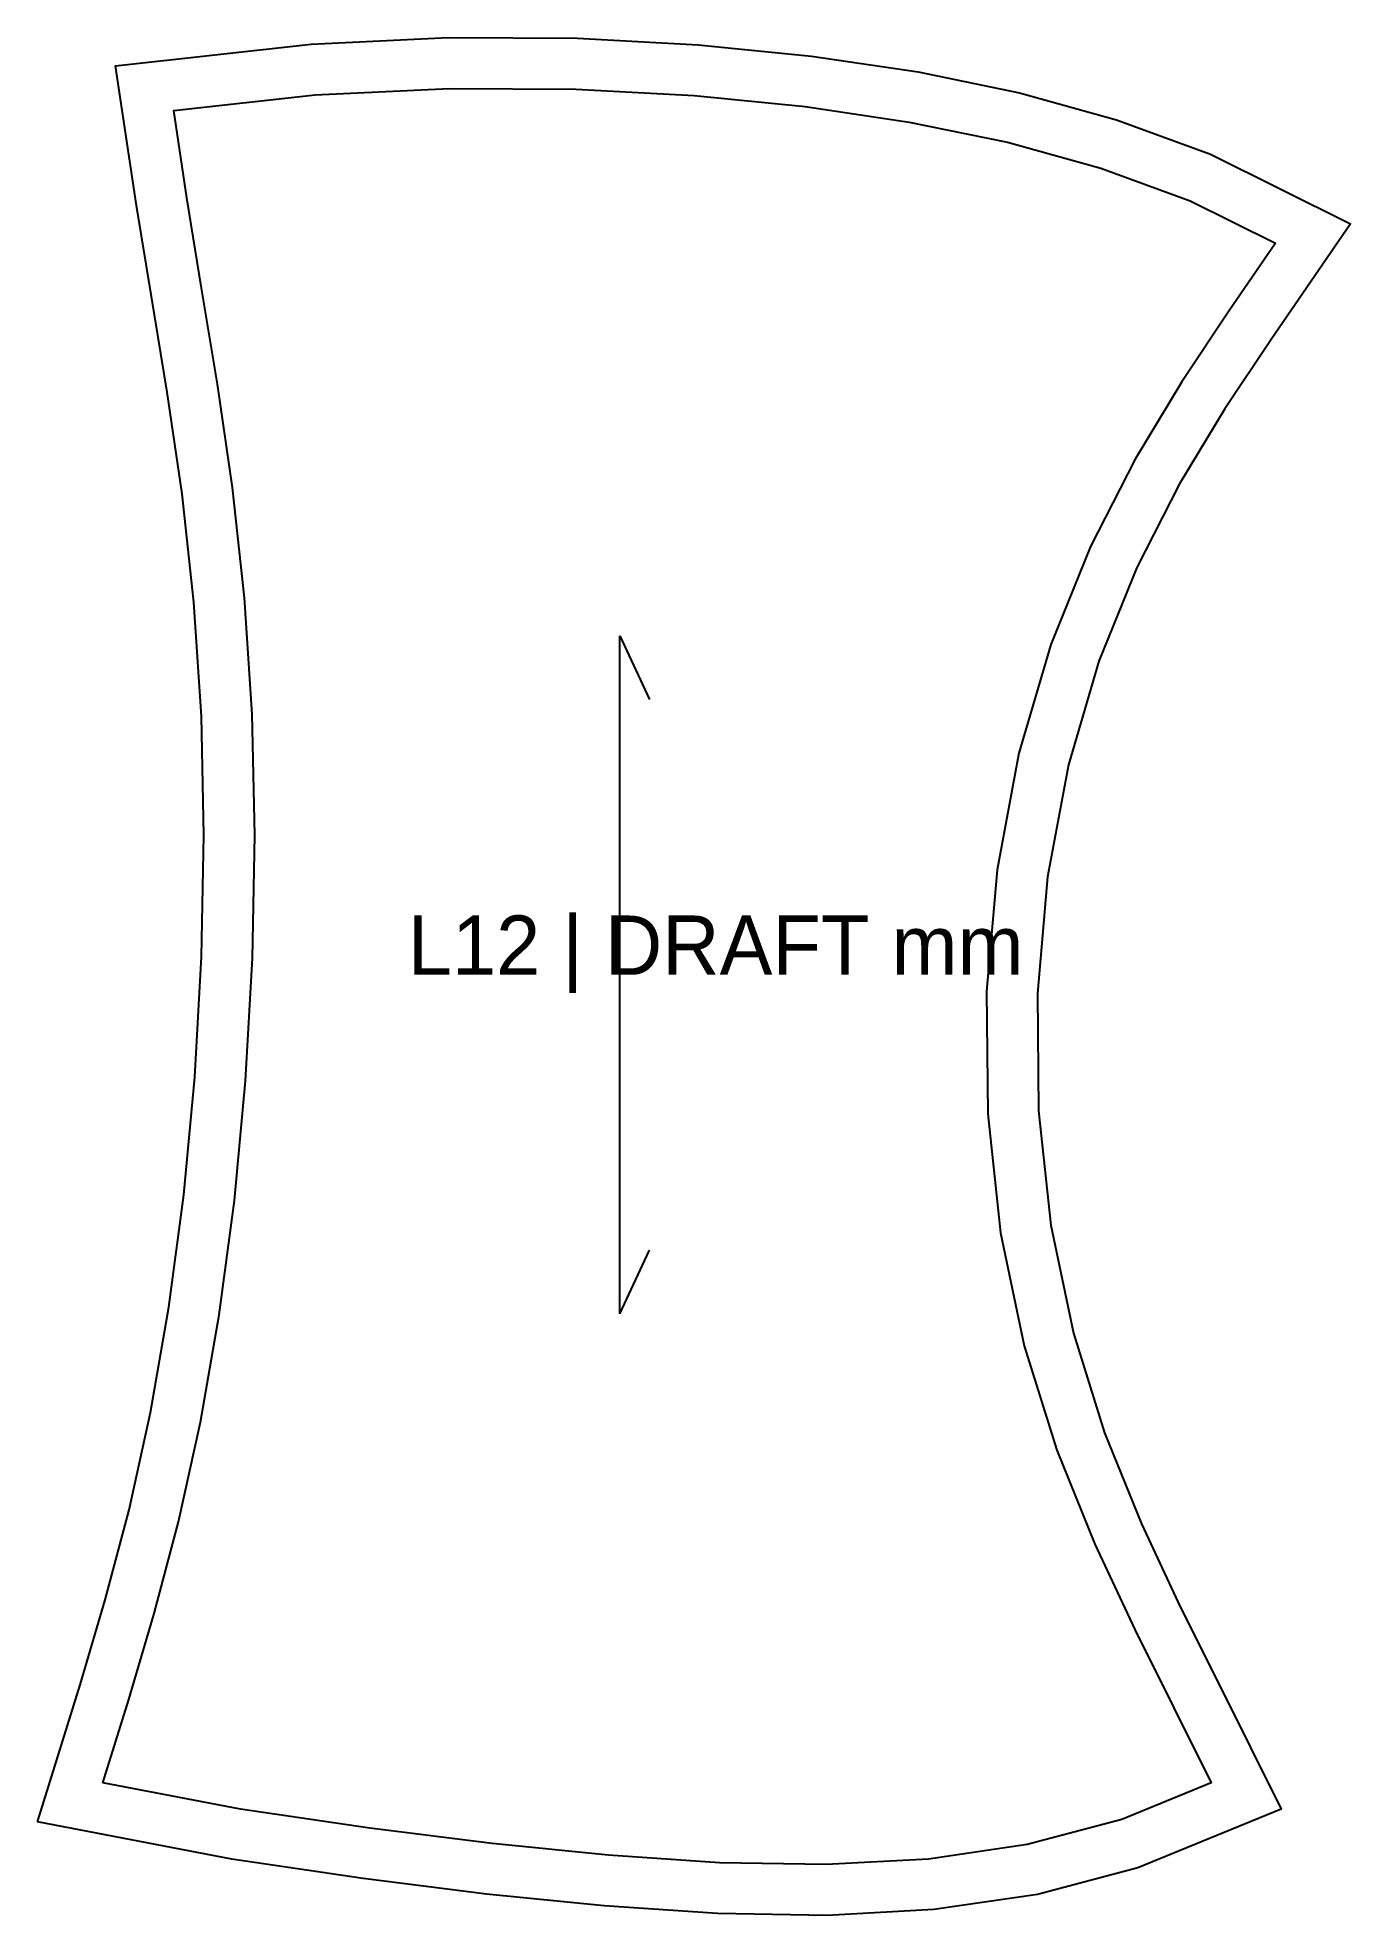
# Model space of a CAD drawing. Header units: millimetres. Extents: x -15 to 294, y -12 to 431.
import ezdxf

# ---------------------------------------------------------------- set-up
doc = ezdxf.new("R2010")
doc.units = ezdxf.units.MM
for name, color, linetype in [('CUT', 7, 'Continuous'), ('GRAIN', 1, 'Continuous'), ('LABEL', 7, 'Continuous'), ('SEW', 3, 'Continuous')]:
    doc.layers.add(name, color=color, linetype=linetype)

msp = doc.modelspace()

# ---------------------------------------------------------------- linework, layer by layer
at = {"layer": 'CUT'}
msp.add_lwpolyline([(-15.43, 10.05), (-5.39, 42.43), (0.56, 62.46), (6.15, 83.72), (11.21, 106.69), (15.58, 131.5), (19.1, 158), (21.69, 185.79), (23.28, 214.29), (23.82, 242.87), (23.23, 270.89), (21.48, 297.84), (18.68, 323.4), (15.17, 347.42), (11.43, 370.01), (7.92, 391.43), (2.97, 424.4), (49.13, 429.53), (81.53, 431.07), (111.96, 430.9), (140.45, 429.38), (167.18, 426.72), (192.36, 422.97), (216.27, 418.03), (239.17, 411.7), (261.33, 403.57), (294.37, 387.14), (275.63, 359.81), (264.73, 343.44), (254.06, 325.74), (243.95, 306.02), (234.98, 283.92), (227.81, 259.45), (222.91, 233.07), (220.54, 205.56), (220.79, 177.87), (223.67, 150.89), (229, 125.4), (236.36, 101.85), (245.05, 80.37), (254.29, 60.69), (263.46, 42.32), (278, 13.1), (244.23, -0.75), (220.53, -7.03), (196.03, -10.64), (170.86, -12.01), (144.99, -11.58), (118.29, -9.77), (90.53, -6.95), (61.38, -3.32), (30.41, 1.24), (-15.43, 10.05)], close=True, dxfattribs=at)
at = {"layer": 'GRAIN'}
for p, q in [((121.96, 129.93), (121.96, 289.93)), ((121.96, 289.93), (128.96, 274.93)), ((121.96, 129.93), (128.96, 144.93))]:
    msp.add_line(p, q, dxfattribs=at)
at = {"layer": 'SEW'}
msp.add_lwpolyline([(0, 19.3), (6.09, 38.95), (12.12, 59.23), (17.81, 80.9), (22.98, 104.36), (27.44, 129.67), (31.03, 156.65), (33.66, 184.9), (35.27, 213.84), (35.82, 242.88), (35.23, 271.4), (33.44, 298.89), (30.59, 324.92), (27.02, 349.27), (23.27, 371.96), (19.77, 393.29), (16.69, 413.85), (50.07, 417.56), (81.78, 419.07), (111.6, 418.9), (139.54, 417.41), (165.7, 414.81), (190.26, 411.15), (213.45, 406.36), (235.5, 400.27), (256.57, 392.54), (276.67, 382.54), (265.69, 366.53), (254.59, 349.87), (243.57, 331.58), (233.03, 311.03), (223.64, 287.87), (216.13, 262.24), (211.01, 234.68), (208.53, 206.03), (208.8, 177.17), (211.8, 149.02), (217.37, 122.37), (225.05, 97.81), (234.05, 75.56), (243.49, 55.46), (252.72, 36.97), (261.51, 19.3), (240.4, 10.65), (218.11, 4.74), (194.83, 1.31), (170.63, 0), (145.5, 0.42), (119.3, 2.19), (91.88, 4.97), (62.99, 8.57), (32.42, 13.08)], close=True, dxfattribs=at)

# ---------------------------------------------------------------- texts
at = {"layer": 'LABEL'}
msp.add_text('L12 | DRAFT mm', height=14, dxfattribs=at).set_placement((71.96, 209.93))

doc.saveas('drawing.dxf')
